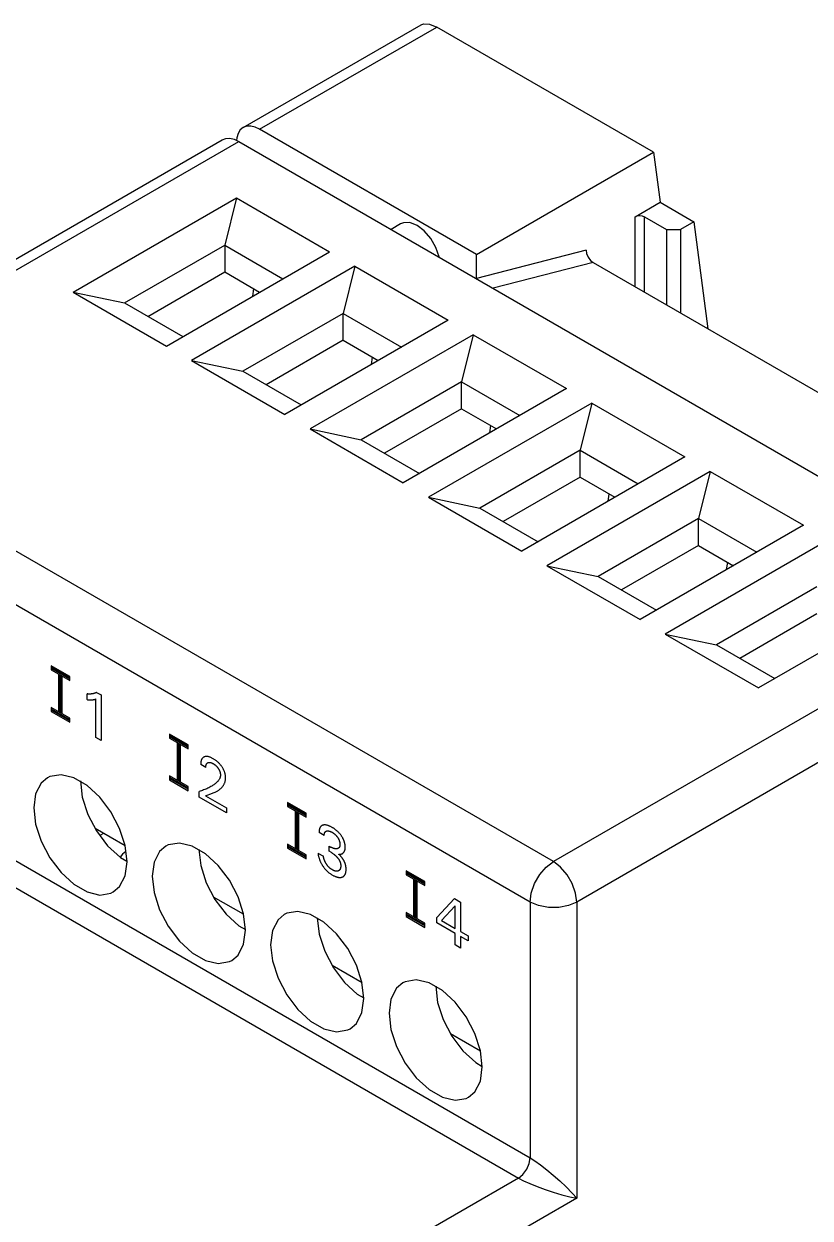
# Model space of a CAD drawing. Extents: x 0 to 420, y 0 to 297.
# Drawn here: x 197.36 to 221.2, y 163.86 to 200.07 of the extents above; entities that cross this region are included whole.
import ezdxf

# ---------------------------------------------------------------- set-up
doc = ezdxf.new("R2010")
doc.units = 0
doc.header["$LTSCALE"] = 23.1
doc.layers.add('40000_ISO', color=7, linetype='CONTINUOUS')

msp = doc.modelspace()

# ---------------------------------------------------------------- linework, layer by layer
at = {"layer": '40000_ISO', "color": 7, "linetype": 'CONTINUOUS'}
for p, q in [((204.007, 196.923), (209.406, 200.04)), ((204.507, 196.874), (209.876, 199.973)), ((209.405, 200.039), (209.48, 200.069)), ((209.48, 200.069), (209.663, 200.062)), ((209.663, 200.062), (209.876, 199.973)), ((216.452, 196.177), (209.876, 199.973)), ((203.854, 196.747), (203.814, 196.617)), ((203.919, 196.851), (203.854, 196.747)), ((204.007, 196.923), (203.919, 196.851)), ((204.115, 196.963), (204.007, 196.923)), ((204.237, 196.968), (204.115, 196.963)), ((204.369, 196.938), (204.237, 196.968)), ((204.507, 196.874), (204.369, 196.938)), ((211.084, 193.077), (204.507, 196.874)), ((189.229, 188.391), (203.371, 196.556)), ((189.729, 188.342), (203.871, 196.507)), ((203.371, 196.556), (203.478, 196.596)), ((203.478, 196.596), (203.6, 196.601)), ((203.6, 196.601), (203.733, 196.571)), ((203.733, 196.571), (203.871, 196.507)), ((203.814, 196.617), (203.807, 196.536)), ((203.871, 196.507), (227.559, 182.83)), ((211.084, 193.077), (216.452, 196.177)), ((216.452, 196.177), (216.651, 194.658)), ((198.851, 191.934), (203.8, 194.792)), ((203.8, 194.792), (203.447, 193.363)), ((203.8, 194.792), (206.629, 193.159)), ((215.892, 194.22), (216.651, 194.658)), ((216.651, 194.658), (217.676, 194.066)), ((215.892, 194.22), (215.957, 194.245)), ((215.892, 192.098), (215.892, 194.22)), ((215.957, 194.245), (216.033, 194.254)), ((216.033, 194.254), (216.11, 194.245)), ((216.11, 194.245), (216.175, 194.22)), ((216.175, 191.934), (216.175, 194.22)), ((216.175, 194.22), (216.846, 193.833)), ((208.78, 194.005), (208.493, 193.838)), ((208.865, 194.039), (208.781, 194.004)), ((209.062, 194.041), (208.865, 194.039)), ((209.28, 193.955), (209.062, 194.041)), ((209.499, 193.789), (209.28, 193.955)), ((209.696, 193.559), (209.499, 193.789)), ((216.846, 193.833), (216.846, 191.546)), ((216.846, 193.833), (217.271, 193.833)), ((217.676, 194.066), (217.271, 193.833)), ((217.271, 193.833), (217.271, 191.301)), ((217.676, 194.066), (218.101, 190.822)), ((209.852, 193.288), (209.696, 193.559)), ((200.406, 191.608), (203.447, 193.363)), ((201.679, 190.301), (206.629, 193.159)), ((203.447, 193.363), (203.447, 192.547)), ((203.447, 193.363), (205.215, 192.342)), ((209.953, 193.003), (209.852, 193.288)), ((214.407, 193.209), (211.084, 192.352)), ((211.084, 192.352), (211.084, 193.077)), ((214.407, 193.209), (214.424, 193.101)), ((214.424, 193.101), (214.47, 192.992)), ((207.392, 192.718), (202.443, 189.86)), ((207.392, 192.718), (207.039, 191.289)), ((207.392, 192.718), (210.221, 191.085)), ((209.954, 192.995), (209.953, 193.003)), ((214.619, 192.832), (211.589, 192.051)), ((214.47, 192.992), (214.539, 192.897)), ((214.539, 192.897), (214.619, 192.832)), ((214.619, 192.832), (223.175, 187.893)), ((201.113, 191.199), (203.447, 192.547)), ((203.447, 192.547), (204.507, 191.934)), ((198.851, 191.934), (200.406, 191.608)), ((198.851, 191.934), (201.679, 190.301)), ((204.303, 191.816), (204.335, 192.034)), ((200.406, 191.608), (202.174, 190.587)), ((207.039, 191.289), (203.998, 189.534)), ((207.039, 190.473), (207.039, 191.289)), ((207.039, 191.289), (208.807, 190.269)), ((210.221, 191.085), (205.271, 188.227)), ((210.985, 190.644), (206.035, 187.786)), ((210.985, 190.644), (210.631, 189.215)), ((210.985, 190.644), (213.813, 189.011)), ((207.039, 190.473), (204.705, 189.126)), ((207.039, 190.473), (208.1, 189.86)), ((202.443, 189.86), (203.998, 189.534)), ((202.443, 189.86), (205.271, 188.227)), ((207.895, 189.742), (207.927, 189.96)), ((203.998, 189.534), (205.766, 188.513)), ((210.631, 189.215), (207.59, 187.46)), ((210.631, 188.399), (210.631, 189.215)), ((210.631, 189.215), (212.399, 188.195)), ((213.813, 189.011), (208.863, 186.154)), ((213.417, 174.666), (189.729, 188.342)), ((210.631, 188.399), (208.298, 187.052)), ((214.577, 188.57), (209.627, 185.713)), ((210.631, 188.399), (211.692, 187.786)), ((214.577, 188.57), (214.223, 187.141)), ((214.577, 188.57), (217.405, 186.937)), ((206.035, 187.786), (207.59, 187.46)), ((206.035, 187.786), (208.863, 186.154)), ((211.487, 187.668), (211.52, 187.886)), ((207.59, 187.46), (209.358, 186.439)), ((212.71, 173.441), (189.022, 187.117)), ((214.223, 187.141), (211.183, 185.386)), ((217.405, 186.937), (212.455, 184.08)), ((214.223, 186.325), (214.223, 187.141)), ((214.223, 187.141), (215.991, 186.121)), ((218.169, 186.496), (213.219, 183.639)), ((218.169, 186.496), (217.815, 185.068)), ((218.169, 186.496), (220.997, 184.864)), ((214.223, 186.325), (211.89, 184.978)), ((214.223, 186.325), (215.284, 185.713)), ((215.079, 185.595), (215.112, 185.812)), ((209.627, 185.713), (211.183, 185.386)), ((209.627, 185.713), (212.455, 184.08)), ((211.183, 185.386), (212.95, 184.365)), ((217.815, 185.068), (214.775, 183.312)), ((217.815, 184.251), (217.815, 185.068)), ((217.815, 185.068), (219.583, 184.047)), ((220.997, 184.864), (216.048, 182.006)), ((221.761, 184.423), (216.811, 181.565)), ((217.815, 184.251), (215.482, 182.904)), ((217.815, 184.251), (218.876, 183.639)), ((213.219, 183.639), (214.775, 183.312)), ((213.219, 183.639), (216.048, 182.006)), ((218.671, 183.521), (218.704, 183.738)), ((214.775, 183.312), (216.542, 182.292)), ((221.407, 182.994), (218.367, 181.238)), ((227.559, 182.83), (213.417, 174.666)), ((224.589, 182.79), (219.64, 179.932)), ((221.407, 182.177), (219.074, 180.83)), ((228.266, 181.606), (214.124, 173.441)), ((216.811, 181.565), (218.367, 181.238)), ((216.811, 181.565), (219.64, 179.932)), ((218.367, 181.238), (220.135, 180.218)), ((198.179, 180.605), (198.179, 180.483)), ((198.745, 180.279), (198.179, 180.605)), ((198.745, 180.238), (198.179, 180.565)), ((198.745, 180.197), (198.179, 180.524)), ((198.179, 180.483), (198.745, 180.156)), ((198.409, 180.35), (198.409, 179.207)), ((198.444, 180.33), (198.444, 179.187)), ((198.479, 180.309), (198.479, 179.166)), ((198.515, 179.146), (198.515, 180.289)), ((198.745, 180.156), (198.745, 180.279)), ((199.275, 179.578), (199.275, 179.751)), ((199.286, 179.75), (199.275, 179.751)), ((199.296, 179.749), (199.286, 179.75)), ((199.307, 179.748), (199.296, 179.749)), ((199.317, 179.747), (199.307, 179.748)), ((199.328, 179.747), (199.317, 179.747)), ((199.338, 179.747), (199.328, 179.747)), ((199.348, 179.746), (199.338, 179.747)), ((199.359, 179.747), (199.348, 179.746)), ((199.369, 179.747), (199.359, 179.747)), ((199.379, 179.747), (199.369, 179.747)), ((199.389, 179.748), (199.379, 179.747)), ((199.399, 179.749), (199.389, 179.748)), ((199.409, 179.75), (199.399, 179.749)), ((199.418, 179.751), (199.409, 179.75)), ((199.428, 179.753), (199.418, 179.751)), ((199.437, 179.755), (199.428, 179.753)), ((199.447, 179.756), (199.437, 179.755)), ((199.456, 179.758), (199.447, 179.756)), ((199.466, 179.761), (199.456, 179.758)), ((199.475, 179.763), (199.466, 179.761)), ((199.484, 179.766), (199.475, 179.763)), ((199.493, 179.769), (199.484, 179.766)), ((199.502, 179.772), (199.493, 179.769)), ((199.511, 179.775), (199.502, 179.772)), ((199.52, 179.778), (199.511, 179.775)), ((199.529, 179.782), (199.52, 179.778)), ((199.538, 179.786), (199.529, 179.782)), ((199.546, 179.79), (199.538, 179.786)), ((199.555, 179.794), (199.546, 179.79)), ((199.563, 179.799), (199.555, 179.794)), ((199.563, 179.799), (199.699, 179.72)), ((199.699, 179.72), (199.699, 178.34)), ((189.022, 179.36), (212.71, 165.684)), ((198.179, 179.34), (198.179, 179.217)), ((198.745, 179.013), (198.179, 179.34)), ((198.179, 179.299), (198.745, 178.972)), ((198.745, 178.932), (198.179, 179.258)), ((199.275, 179.578), (199.29, 179.576)), ((199.29, 179.576), (199.305, 179.575)), ((199.305, 179.575), (199.319, 179.573)), ((199.319, 179.573), (199.334, 179.572)), ((199.334, 179.572), (199.349, 179.571)), ((199.349, 179.571), (199.36, 179.571)), ((199.36, 179.571), (199.37, 179.57)), ((199.37, 179.57), (199.381, 179.57)), ((199.381, 179.57), (199.391, 179.57)), ((199.391, 179.57), (199.402, 179.571)), ((199.402, 179.571), (199.412, 179.571)), ((199.412, 179.571), (199.421, 179.572)), ((199.421, 179.572), (199.43, 179.572)), ((199.43, 179.572), (199.439, 179.573)), ((199.439, 179.573), (199.448, 179.574)), ((199.448, 179.574), (199.457, 179.576)), ((199.457, 179.576), (199.466, 179.577)), ((199.466, 179.577), (199.473, 179.579)), ((199.473, 179.579), (199.481, 179.58)), ((199.481, 179.58), (199.488, 179.582)), ((199.488, 179.582), (199.496, 179.584)), ((199.496, 179.584), (199.504, 179.587)), ((199.504, 179.587), (199.512, 179.589)), ((199.512, 179.589), (199.525, 179.594)), ((199.525, 179.594), (199.538, 179.598)), ((199.538, 178.433), (199.538, 179.598)), ((198.179, 179.217), (198.745, 178.891)), ((198.745, 178.891), (198.745, 179.013)), ((188.668, 178.748), (212.356, 165.072)), ((201.771, 178.532), (201.771, 178.409)), ((202.337, 178.205), (201.771, 178.532)), ((199.699, 178.34), (199.538, 178.433)), ((202.337, 178.164), (201.771, 178.491)), ((202.337, 178.123), (201.771, 178.45)), ((201.771, 178.409), (202.337, 178.083)), ((202.001, 178.276), (202.001, 177.133)), ((202.036, 178.256), (202.036, 177.113)), ((202.072, 178.236), (202.072, 177.093)), ((202.107, 177.072), (202.107, 178.215)), ((202.337, 178.083), (202.337, 178.205)), ((202.773, 177.804), (202.77, 177.801)), ((202.777, 177.808), (202.773, 177.804)), ((202.78, 177.811), (202.777, 177.808)), ((202.784, 177.815), (202.78, 177.811)), ((202.787, 177.818), (202.784, 177.815)), ((202.791, 177.821), (202.787, 177.818)), ((202.795, 177.824), (202.791, 177.821)), ((202.798, 177.826), (202.795, 177.824)), ((202.802, 177.829), (202.798, 177.826)), ((202.806, 177.831), (202.802, 177.829)), ((202.81, 177.834), (202.806, 177.831)), ((202.815, 177.836), (202.81, 177.834)), ((202.819, 177.838), (202.815, 177.836)), ((202.823, 177.84), (202.819, 177.838)), ((202.828, 177.842), (202.823, 177.84)), ((202.839, 177.846), (202.828, 177.842)), ((202.851, 177.849), (202.839, 177.846)), ((202.864, 177.852), (202.851, 177.849)), ((202.876, 177.854), (202.864, 177.852)), ((202.889, 177.854), (202.876, 177.854)), ((202.903, 177.854), (202.889, 177.854)), ((202.917, 177.853), (202.903, 177.854)), ((202.932, 177.851), (202.917, 177.853)), ((202.947, 177.849), (202.932, 177.851)), ((202.962, 177.845), (202.947, 177.849)), ((202.977, 177.841), (202.962, 177.845)), ((202.992, 177.836), (202.977, 177.841)), ((203.009, 177.83), (202.992, 177.836)), ((203.027, 177.823), (203.009, 177.83)), ((203.044, 177.815), (203.027, 177.823)), ((203.061, 177.806), (203.044, 177.815)), ((203.079, 177.797), (203.061, 177.806)), ((202.719, 177.625), (202.718, 177.618)), ((202.718, 177.618), (202.718, 177.61)), ((202.874, 177.52), (202.718, 177.61)), ((202.72, 177.656), (202.719, 177.648)), ((202.719, 177.648), (202.719, 177.641)), ((202.719, 177.641), (202.719, 177.633)), ((202.719, 177.633), (202.719, 177.625)), ((202.721, 177.663), (202.72, 177.656)), ((202.722, 177.671), (202.721, 177.663)), ((202.723, 177.685), (202.722, 177.678)), ((202.722, 177.678), (202.722, 177.671)), ((202.725, 177.692), (202.723, 177.685)), ((202.726, 177.699), (202.725, 177.692)), ((202.727, 177.706), (202.726, 177.699)), ((202.729, 177.713), (202.727, 177.706)), ((202.731, 177.72), (202.729, 177.713)), ((202.732, 177.726), (202.731, 177.72)), ((202.734, 177.731), (202.732, 177.726)), ((202.736, 177.737), (202.734, 177.731)), ((202.738, 177.743), (202.736, 177.737)), ((202.74, 177.748), (202.738, 177.743)), ((202.742, 177.754), (202.74, 177.748)), ((202.744, 177.759), (202.742, 177.754)), ((202.747, 177.764), (202.744, 177.759)), ((202.749, 177.769), (202.747, 177.764)), ((202.752, 177.774), (202.749, 177.769)), ((202.755, 177.779), (202.752, 177.774)), ((202.758, 177.784), (202.755, 177.779)), ((202.761, 177.788), (202.758, 177.784)), ((202.764, 177.793), (202.761, 177.788)), ((202.767, 177.797), (202.764, 177.793)), ((202.77, 177.801), (202.767, 177.797)), ((202.874, 177.529), (202.875, 177.537)), ((202.874, 177.52), (202.874, 177.529)), ((202.875, 177.546), (202.876, 177.554)), ((202.875, 177.537), (202.875, 177.546)), ((202.876, 177.554), (202.877, 177.563)), ((202.877, 177.563), (202.878, 177.571)), ((202.878, 177.571), (202.879, 177.579)), ((202.879, 177.579), (202.881, 177.587)), ((202.881, 177.587), (202.883, 177.593)), ((202.883, 177.593), (202.884, 177.599)), ((202.884, 177.599), (202.886, 177.604)), ((202.886, 177.604), (202.888, 177.61)), ((202.888, 177.61), (202.891, 177.615)), ((202.891, 177.615), (202.893, 177.621)), ((202.893, 177.621), (202.896, 177.626)), ((202.896, 177.626), (202.898, 177.63)), ((202.898, 177.63), (202.901, 177.635)), ((202.901, 177.635), (202.905, 177.639)), ((202.905, 177.639), (202.908, 177.643)), ((202.908, 177.643), (202.911, 177.647)), ((202.911, 177.647), (202.915, 177.65)), ((202.915, 177.65), (202.919, 177.654)), ((202.919, 177.654), (202.923, 177.657)), ((202.923, 177.657), (202.927, 177.66)), ((202.927, 177.66), (202.931, 177.662)), ((202.931, 177.662), (202.935, 177.665)), ((202.935, 177.665), (202.94, 177.667)), ((202.94, 177.667), (202.946, 177.669)), ((202.946, 177.669), (202.951, 177.671)), ((202.951, 177.671), (202.957, 177.672)), ((202.957, 177.672), (202.962, 177.674)), ((202.962, 177.674), (202.968, 177.674)), ((202.968, 177.674), (202.974, 177.675)), ((202.974, 177.675), (202.98, 177.675)), ((202.98, 177.675), (202.987, 177.675)), ((202.987, 177.675), (202.993, 177.675)), ((202.993, 177.675), (203, 177.674)), ((203, 177.674), (203.006, 177.673)), ((203.006, 177.673), (203.013, 177.672)), ((203.013, 177.672), (203.02, 177.67)), ((203.02, 177.67), (203.027, 177.669)), ((203.027, 177.669), (203.034, 177.666)), ((203.034, 177.666), (203.041, 177.664)), ((203.041, 177.664), (203.049, 177.661)), ((203.049, 177.661), (203.057, 177.658)), ((203.057, 177.658), (203.065, 177.654)), ((203.065, 177.654), (203.072, 177.65)), ((203.072, 177.65), (203.08, 177.646)), ((203.096, 177.787), (203.079, 177.797)), ((203.08, 177.646), (203.088, 177.642)), ((203.088, 177.642), (203.096, 177.638)), ((203.113, 177.777), (203.096, 177.787)), ((203.096, 177.638), (203.105, 177.633)), ((203.105, 177.633), (203.113, 177.627)), ((203.13, 177.767), (203.113, 177.777)), ((203.113, 177.627), (203.122, 177.622)), ((203.122, 177.622), (203.131, 177.616)), ((203.147, 177.756), (203.13, 177.767)), ((203.131, 177.616), (203.139, 177.61)), ((203.139, 177.61), (203.148, 177.603)), ((203.164, 177.744), (203.147, 177.756)), ((203.148, 177.603), (203.156, 177.597)), ((203.156, 177.597), (203.163, 177.591)), ((203.163, 177.591), (203.17, 177.586)), ((203.18, 177.732), (203.164, 177.744)), ((203.17, 177.586), (203.177, 177.58)), ((203.177, 177.58), (203.183, 177.574)), ((203.197, 177.719), (203.18, 177.732)), ((203.183, 177.574), (203.19, 177.567)), ((203.19, 177.567), (203.196, 177.561)), ((203.196, 177.561), (203.202, 177.555)), ((203.212, 177.707), (203.197, 177.719)), ((203.202, 177.555), (203.209, 177.548)), ((203.209, 177.548), (203.215, 177.541)), ((203.227, 177.694), (203.212, 177.707)), ((203.215, 177.541), (203.22, 177.535)), ((203.22, 177.535), (203.226, 177.528)), ((203.226, 177.528), (203.232, 177.521)), ((203.242, 177.681), (203.227, 177.694)), ((203.232, 177.521), (203.237, 177.514)), ((203.237, 177.514), (203.242, 177.506)), ((203.256, 177.668), (203.242, 177.681)), ((203.242, 177.506), (203.248, 177.499)), ((203.248, 177.499), (203.253, 177.491)), ((203.253, 177.491), (203.257, 177.484)), ((203.271, 177.654), (203.256, 177.668)), ((203.257, 177.484), (203.262, 177.477)), ((203.262, 177.477), (203.266, 177.47)), ((203.266, 177.47), (203.27, 177.462)), ((203.27, 177.462), (203.274, 177.455)), ((203.285, 177.639), (203.271, 177.654)), ((203.274, 177.455), (203.278, 177.448)), ((203.278, 177.448), (203.282, 177.44)), ((203.298, 177.625), (203.285, 177.639)), ((203.311, 177.61), (203.298, 177.625)), ((203.323, 177.595), (203.311, 177.61)), ((203.336, 177.579), (203.323, 177.595)), ((203.348, 177.563), (203.336, 177.579)), ((203.359, 177.547), (203.348, 177.563)), ((203.369, 177.532), (203.359, 177.547)), ((203.379, 177.516), (203.369, 177.532)), ((203.389, 177.5), (203.379, 177.516)), ((203.398, 177.484), (203.389, 177.5)), ((203.407, 177.468), (203.398, 177.484)), ((203.415, 177.452), (203.407, 177.468)), ((203.423, 177.435), (203.415, 177.452)), ((198.07, 177.21), (197.88, 177.048)), ((198.144, 177.247), (198.07, 177.21)), ((198.482, 177.302), (198.144, 177.247)), ((198.869, 177.21), (198.482, 177.302)), ((199.271, 176.978), (198.869, 177.21)), ((199.07, 177.111), (199.127, 176.618)), ((201.771, 177.266), (201.771, 177.144)), ((202.337, 176.939), (201.771, 177.266)), ((201.771, 177.225), (202.337, 176.899)), ((202.337, 176.858), (201.771, 177.184)), ((201.771, 177.144), (202.337, 176.817)), ((203.223, 177.084), (203.212, 177.073)), ((203.233, 177.095), (203.223, 177.084)), ((203.244, 177.106), (203.233, 177.095)), ((203.253, 177.118), (203.244, 177.106)), ((203.263, 177.13), (203.253, 177.118)), ((203.272, 177.144), (203.263, 177.13)), ((203.28, 177.157), (203.272, 177.144)), ((203.288, 177.172), (203.28, 177.157)), ((203.282, 177.44), (203.285, 177.433)), ((203.285, 177.433), (203.289, 177.425)), ((203.293, 177.181), (203.288, 177.172)), ((203.289, 177.425), (203.292, 177.417)), ((203.292, 177.417), (203.295, 177.41)), ((203.297, 177.191), (203.293, 177.181)), ((203.295, 177.41), (203.297, 177.402)), ((203.297, 177.402), (203.3, 177.394)), ((203.301, 177.202), (203.297, 177.191)), ((203.3, 177.394), (203.302, 177.386)), ((203.305, 177.212), (203.301, 177.202)), ((203.302, 177.386), (203.305, 177.379)), ((203.305, 177.379), (203.307, 177.371)), ((203.309, 177.223), (203.305, 177.212)), ((203.307, 177.371), (203.309, 177.363)), ((203.309, 177.363), (203.31, 177.356)), ((203.311, 177.234), (203.309, 177.223)), ((203.31, 177.356), (203.312, 177.347)), ((203.314, 177.246), (203.311, 177.234)), ((203.312, 177.347), (203.313, 177.339)), ((203.313, 177.339), (203.315, 177.331)), ((203.316, 177.258), (203.314, 177.246)), ((203.315, 177.331), (203.316, 177.323)), ((203.316, 177.323), (203.316, 177.315)), ((203.316, 177.315), (203.317, 177.307)), ((203.317, 177.271), (203.316, 177.258)), ((203.317, 177.307), (203.317, 177.299)), ((203.317, 177.299), (203.317, 177.291)), ((203.317, 177.291), (203.317, 177.284)), ((203.317, 177.284), (203.317, 177.271)), ((203.43, 177.419), (203.423, 177.435)), ((203.436, 177.403), (203.43, 177.419)), ((203.442, 177.386), (203.436, 177.403)), ((203.448, 177.37), (203.442, 177.386)), ((203.452, 177.353), (203.448, 177.37)), ((203.451, 177.069), (203.456, 177.084)), ((203.457, 177.337), (203.452, 177.353)), ((203.456, 177.084), (203.46, 177.1)), ((203.461, 177.32), (203.457, 177.337)), ((203.46, 177.1), (203.464, 177.116)), ((203.464, 177.303), (203.461, 177.32)), ((203.467, 177.285), (203.464, 177.303)), ((203.464, 177.116), (203.467, 177.132)), ((203.47, 177.268), (203.467, 177.285)), ((203.467, 177.132), (203.47, 177.149)), ((203.471, 177.251), (203.47, 177.268)), ((203.47, 177.149), (203.471, 177.166)), ((203.473, 177.234), (203.471, 177.251)), ((203.471, 177.166), (203.473, 177.183)), ((203.473, 177.218), (203.473, 177.234)), ((203.473, 177.202), (203.473, 177.218)), ((203.473, 177.183), (203.473, 177.202)), ((197.713, 176.721), (197.656, 176.294)), ((197.88, 177.048), (197.713, 176.721)), ((199.657, 176.624), (199.271, 176.978)), ((202.337, 176.817), (202.337, 176.939)), ((202.704, 176.802), (202.669, 176.791)), ((202.669, 176.625), (202.669, 176.791)), ((202.739, 176.813), (202.704, 176.802)), ((202.773, 176.825), (202.739, 176.813)), ((202.807, 176.838), (202.773, 176.825)), ((202.84, 176.851), (202.807, 176.838)), ((202.872, 176.864), (202.84, 176.851)), ((202.904, 176.878), (202.872, 176.864)), ((202.936, 176.893), (202.904, 176.878)), ((202.966, 176.908), (202.936, 176.893)), ((202.996, 176.924), (202.966, 176.908)), ((202.995, 176.711), (203.022, 176.72)), ((203.026, 176.94), (202.996, 176.924)), ((203.022, 176.72), (203.048, 176.729)), ((203.055, 176.957), (203.026, 176.94)), ((203.048, 176.729), (203.075, 176.739)), ((203.077, 176.97), (203.055, 176.957)), ((203.075, 176.739), (203.101, 176.75)), ((203.098, 176.984), (203.077, 176.97)), ((203.12, 176.999), (203.098, 176.984)), ((203.101, 176.75), (203.127, 176.76)), ((203.141, 177.014), (203.12, 176.999)), ((203.127, 176.76), (203.153, 176.772)), ((203.161, 177.029), (203.141, 177.014)), ((203.153, 176.772), (203.178, 176.784)), ((203.181, 177.046), (203.161, 177.029)), ((203.178, 176.784), (203.203, 176.796)), ((203.201, 177.063), (203.181, 177.046)), ((203.212, 177.073), (203.201, 177.063)), ((203.203, 176.796), (203.22, 176.805)), ((203.22, 176.805), (203.236, 176.815)), ((203.236, 176.815), (203.253, 176.825)), ((203.253, 176.825), (203.269, 176.836)), ((203.269, 176.836), (203.284, 176.847)), ((203.284, 176.847), (203.3, 176.859)), ((203.3, 176.859), (203.314, 176.871)), ((203.314, 176.871), (203.329, 176.884)), ((203.329, 176.884), (203.343, 176.897)), ((203.343, 176.897), (203.356, 176.912)), ((203.356, 176.912), (203.37, 176.926)), ((203.37, 176.926), (203.382, 176.942)), ((203.382, 176.942), (203.394, 176.958)), ((203.394, 176.958), (203.406, 176.976)), ((203.406, 176.976), (203.413, 176.988)), ((203.413, 176.988), (203.42, 177)), ((203.42, 177), (203.427, 177.013)), ((203.427, 177.013), (203.434, 177.027)), ((203.434, 177.027), (203.44, 177.041)), ((203.44, 177.041), (203.446, 177.055)), ((203.446, 177.055), (203.451, 177.069)), ((199.127, 176.618), (199.294, 176.098)), ((199.996, 176.177), (199.657, 176.624)), ((203.498, 176.146), (202.669, 176.625)), ((202.865, 176.663), (202.89, 176.673)), ((202.865, 176.663), (203.498, 176.298)), ((202.89, 176.673), (202.916, 176.683)), ((202.916, 176.683), (202.942, 176.692)), ((202.942, 176.692), (202.995, 176.711)), ((205.356, 176.462), (205.356, 176.339)), ((205.922, 176.135), (205.356, 176.462)), ((205.922, 176.094), (205.356, 176.421)), ((205.922, 176.054), (205.356, 176.38)), ((197.656, 176.294), (197.713, 175.801)), ((199.294, 176.098), (199.558, 175.595)), ((200.26, 175.674), (199.996, 176.177)), ((203.498, 176.298), (203.498, 176.146)), ((205.356, 176.339), (205.922, 176.013)), ((205.586, 176.207), (205.586, 175.064)), ((205.621, 176.186), (205.621, 175.043)), ((205.657, 176.166), (205.657, 175.023)), ((205.692, 175.002), (205.692, 176.145)), ((205.922, 176.013), (205.922, 176.135)), ((197.713, 175.801), (197.88, 175.282)), ((200.428, 175.143), (199.52, 175.667)), ((200.427, 175.154), (200.26, 175.674)), ((206.316, 175.633), (206.315, 175.625)), ((206.318, 175.639), (206.316, 175.633)), ((206.319, 175.646), (206.318, 175.639)), ((206.321, 175.653), (206.319, 175.646)), ((206.323, 175.659), (206.321, 175.653)), ((206.325, 175.666), (206.323, 175.659)), ((206.327, 175.672), (206.325, 175.666)), ((206.329, 175.678), (206.327, 175.672)), ((206.331, 175.684), (206.329, 175.678)), ((206.334, 175.689), (206.331, 175.684)), ((206.337, 175.695), (206.334, 175.689)), ((206.339, 175.7), (206.337, 175.695)), ((206.342, 175.706), (206.339, 175.7)), ((206.345, 175.711), (206.342, 175.706)), ((206.349, 175.716), (206.345, 175.711)), ((206.352, 175.72), (206.349, 175.716)), ((206.355, 175.725), (206.352, 175.72)), ((206.359, 175.729), (206.355, 175.725)), ((206.363, 175.733), (206.359, 175.729)), ((206.367, 175.737), (206.363, 175.733)), ((206.371, 175.741), (206.367, 175.737)), ((206.375, 175.745), (206.371, 175.741)), ((206.38, 175.748), (206.375, 175.745)), ((206.384, 175.751), (206.38, 175.748)), ((206.389, 175.755), (206.384, 175.751)), ((206.393, 175.757), (206.389, 175.755)), ((206.398, 175.76), (206.393, 175.757)), ((206.403, 175.763), (206.398, 175.76)), ((206.408, 175.765), (206.403, 175.763)), ((206.414, 175.767), (206.408, 175.765)), ((206.419, 175.769), (206.414, 175.767)), ((206.424, 175.771), (206.419, 175.769)), ((206.43, 175.772), (206.424, 175.771)), ((206.436, 175.774), (206.43, 175.772)), ((206.442, 175.775), (206.436, 175.774)), ((206.448, 175.776), (206.442, 175.775)), ((206.454, 175.777), (206.448, 175.776)), ((206.461, 175.778), (206.454, 175.777)), ((206.467, 175.778), (206.461, 175.778)), ((206.474, 175.779), (206.467, 175.778)), ((206.48, 175.779), (206.474, 175.779)), ((206.487, 175.779), (206.48, 175.779)), ((206.494, 175.779), (206.487, 175.779)), ((206.5, 175.778), (206.494, 175.779)), ((206.507, 175.778), (206.5, 175.778)), ((206.52, 175.776), (206.507, 175.778)), ((206.533, 175.774), (206.52, 175.776)), ((206.546, 175.771), (206.533, 175.774)), ((206.559, 175.768), (206.546, 175.771)), ((206.572, 175.764), (206.559, 175.768)), ((206.586, 175.76), (206.572, 175.764)), ((206.599, 175.755), (206.586, 175.76)), ((206.614, 175.749), (206.599, 175.755)), ((206.629, 175.742), (206.614, 175.749)), ((206.645, 175.735), (206.629, 175.742)), ((206.66, 175.728), (206.645, 175.735)), ((206.675, 175.72), (206.66, 175.728)), ((206.69, 175.712), (206.675, 175.72)), ((206.706, 175.703), (206.69, 175.712)), ((206.72, 175.695), (206.706, 175.703)), ((206.735, 175.686), (206.72, 175.695)), ((206.75, 175.676), (206.735, 175.686)), ((206.765, 175.666), (206.75, 175.676)), ((206.779, 175.656), (206.765, 175.666)), ((206.794, 175.645), (206.779, 175.656)), ((206.808, 175.634), (206.794, 175.645)), ((206.822, 175.624), (206.808, 175.634)), ((197.88, 175.282), (198.144, 174.778)), ((199.558, 175.595), (199.897, 175.148)), ((199.77, 175.523), (199.661, 175.459)), ((206.31, 175.574), (206.309, 175.566)), ((206.309, 175.566), (206.309, 175.558)), ((206.309, 175.558), (206.309, 175.55)), ((206.465, 175.46), (206.309, 175.55)), ((206.311, 175.596), (206.31, 175.589)), ((206.31, 175.589), (206.31, 175.581)), ((206.31, 175.581), (206.31, 175.574)), ((206.312, 175.604), (206.311, 175.596)), ((206.313, 175.611), (206.312, 175.604)), ((206.314, 175.618), (206.313, 175.611)), ((206.315, 175.625), (206.314, 175.618)), ((206.465, 175.476), (206.466, 175.483)), ((206.465, 175.468), (206.465, 175.476)), ((206.465, 175.46), (206.465, 175.468)), ((206.466, 175.483), (206.467, 175.491)), ((206.467, 175.491), (206.468, 175.498)), ((206.468, 175.498), (206.469, 175.505)), ((206.469, 175.505), (206.47, 175.512)), ((206.47, 175.512), (206.472, 175.519)), ((206.472, 175.519), (206.473, 175.525)), ((206.473, 175.525), (206.475, 175.531)), ((206.475, 175.531), (206.477, 175.536)), ((206.477, 175.536), (206.48, 175.542)), ((206.48, 175.542), (206.482, 175.547)), ((206.482, 175.547), (206.485, 175.552)), ((206.485, 175.552), (206.488, 175.557)), ((206.488, 175.557), (206.491, 175.561)), ((206.491, 175.561), (206.494, 175.565)), ((206.494, 175.565), (206.498, 175.569)), ((206.498, 175.569), (206.502, 175.573)), ((206.502, 175.573), (206.506, 175.576)), ((206.506, 175.576), (206.51, 175.58)), ((206.51, 175.58), (206.514, 175.583)), ((206.514, 175.583), (206.519, 175.585)), ((206.519, 175.585), (206.524, 175.588)), ((206.524, 175.588), (206.528, 175.59)), ((206.528, 175.59), (206.533, 175.592)), ((206.533, 175.592), (206.539, 175.593)), ((206.539, 175.593), (206.545, 175.595)), ((206.545, 175.595), (206.551, 175.596)), ((206.551, 175.596), (206.558, 175.597)), ((206.558, 175.597), (206.565, 175.598)), ((206.565, 175.598), (206.572, 175.598)), ((206.572, 175.598), (206.579, 175.598)), ((206.579, 175.598), (206.586, 175.597)), ((206.586, 175.597), (206.594, 175.597)), ((206.594, 175.597), (206.601, 175.595)), ((206.601, 175.595), (206.609, 175.594)), ((206.609, 175.594), (206.617, 175.592)), ((206.617, 175.592), (206.625, 175.59)), ((206.625, 175.59), (206.633, 175.587)), ((206.633, 175.587), (206.641, 175.585)), ((206.641, 175.585), (206.65, 175.581)), ((206.65, 175.581), (206.659, 175.578)), ((206.659, 175.578), (206.668, 175.574)), ((206.668, 175.574), (206.677, 175.569)), ((206.677, 175.569), (206.686, 175.565)), ((206.686, 175.565), (206.695, 175.56)), ((206.695, 175.56), (206.704, 175.555)), ((206.704, 175.555), (206.713, 175.549)), ((206.713, 175.549), (206.722, 175.544)), ((206.722, 175.544), (206.731, 175.538)), ((206.731, 175.538), (206.741, 175.532)), ((206.741, 175.532), (206.75, 175.525)), ((206.75, 175.525), (206.759, 175.519)), ((206.759, 175.519), (206.768, 175.512)), ((206.768, 175.512), (206.776, 175.505)), ((206.776, 175.505), (206.784, 175.498)), ((206.784, 175.498), (206.792, 175.491)), ((206.792, 175.491), (206.8, 175.484)), ((206.8, 175.484), (206.808, 175.476)), ((206.808, 175.476), (206.816, 175.468)), ((206.816, 175.468), (206.824, 175.46)), ((206.835, 175.613), (206.822, 175.624)), ((206.824, 175.46), (206.83, 175.454)), ((206.83, 175.454), (206.836, 175.447)), ((206.848, 175.602), (206.835, 175.613)), ((206.836, 175.447), (206.842, 175.439)), ((206.842, 175.439), (206.848, 175.432)), ((206.861, 175.59), (206.848, 175.602)), ((206.848, 175.432), (206.854, 175.425)), ((206.854, 175.425), (206.86, 175.417)), ((206.86, 175.417), (206.865, 175.409)), ((206.874, 175.578), (206.861, 175.59)), ((206.865, 175.409), (206.871, 175.401)), ((206.871, 175.401), (206.876, 175.394)), ((206.886, 175.566), (206.874, 175.578)), ((206.876, 175.394), (206.881, 175.386)), ((206.881, 175.386), (206.885, 175.379)), ((206.885, 175.379), (206.89, 175.371)), ((206.899, 175.553), (206.886, 175.566)), ((206.89, 175.371), (206.895, 175.363)), ((206.895, 175.363), (206.899, 175.355)), ((206.911, 175.541), (206.899, 175.553)), ((206.899, 175.355), (206.903, 175.347)), ((206.903, 175.347), (206.907, 175.339)), ((206.907, 175.339), (206.911, 175.331)), ((206.922, 175.528), (206.911, 175.541)), ((206.911, 175.331), (206.914, 175.323)), ((206.914, 175.323), (206.917, 175.315)), ((206.917, 175.315), (206.92, 175.307)), ((206.92, 175.307), (206.923, 175.299)), ((206.934, 175.515), (206.922, 175.528)), ((206.923, 175.299), (206.926, 175.291)), ((206.926, 175.291), (206.928, 175.283)), ((206.928, 175.283), (206.931, 175.274)), ((206.931, 175.274), (206.933, 175.266)), ((206.945, 175.502), (206.934, 175.515)), ((206.956, 175.488), (206.945, 175.502)), ((206.967, 175.474), (206.956, 175.488)), ((206.977, 175.46), (206.967, 175.474)), ((206.986, 175.448), (206.977, 175.46)), ((206.994, 175.435), (206.986, 175.448)), ((207.003, 175.423), (206.994, 175.435)), ((207.011, 175.41), (207.003, 175.423)), ((207.019, 175.397), (207.011, 175.41)), ((207.026, 175.384), (207.019, 175.397)), ((207.033, 175.371), (207.026, 175.384)), ((207.04, 175.358), (207.033, 175.371)), ((207.047, 175.344), (207.04, 175.358)), ((207.053, 175.331), (207.047, 175.344)), ((207.059, 175.318), (207.053, 175.331)), ((207.064, 175.305), (207.059, 175.318)), ((207.069, 175.292), (207.064, 175.305)), ((207.074, 175.279), (207.069, 175.292)), ((207.078, 175.266), (207.074, 175.279)), ((199.897, 175.148), (200.283, 174.794)), ((200.449, 174.976), (200.352, 174.897)), ((200.484, 174.661), (200.427, 175.154)), ((201.472, 174.974), (201.305, 174.647)), ((201.662, 175.136), (201.472, 174.974)), ((201.736, 175.173), (201.662, 175.136)), ((202.075, 175.229), (201.736, 175.173)), ((202.461, 175.137), (202.075, 175.229)), ((202.863, 174.904), (202.461, 175.137)), ((202.662, 175.037), (202.719, 174.544)), ((205.356, 175.196), (205.356, 175.074)), ((205.922, 174.87), (205.356, 175.196)), ((205.356, 175.155), (205.922, 174.829)), ((205.922, 174.788), (205.356, 175.115)), ((205.356, 175.074), (205.922, 174.747)), ((206.275, 174.922), (206.277, 174.906)), ((206.275, 174.922), (206.44, 174.827)), ((206.616, 174.978), (206.616, 175.133)), ((206.616, 175.133), (206.67, 175.102)), ((206.682, 174.94), (206.616, 174.978)), ((206.677, 175.098), (206.67, 175.102)), ((206.685, 175.094), (206.677, 175.098)), ((206.682, 174.94), (206.694, 174.933)), ((206.692, 175.09), (206.685, 175.094)), ((206.699, 175.087), (206.692, 175.09)), ((206.694, 174.933), (206.705, 174.926)), ((206.707, 175.083), (206.699, 175.087)), ((206.705, 174.926), (206.717, 174.918)), ((206.714, 175.08), (206.707, 175.083)), ((206.721, 175.076), (206.714, 175.08)), ((206.717, 174.918), (206.729, 174.91)), ((206.728, 175.073), (206.721, 175.076)), ((206.736, 175.071), (206.728, 175.073)), ((206.729, 174.91), (206.741, 174.902)), ((206.743, 175.068), (206.736, 175.071)), ((206.749, 175.066), (206.743, 175.068)), ((206.756, 175.064), (206.749, 175.066)), ((206.763, 175.062), (206.756, 175.064)), ((206.77, 175.06), (206.763, 175.062)), ((206.776, 175.059), (206.77, 175.06)), ((206.783, 175.057), (206.776, 175.059)), ((206.79, 175.056), (206.783, 175.057)), ((206.796, 175.055), (206.79, 175.056)), ((206.803, 175.054), (206.796, 175.055)), ((206.809, 175.054), (206.803, 175.054)), ((206.815, 175.053), (206.809, 175.054)), ((206.821, 175.053), (206.815, 175.053)), ((206.827, 175.053), (206.821, 175.053)), ((206.834, 175.054), (206.827, 175.053)), ((206.84, 175.054), (206.834, 175.054)), ((206.845, 175.055), (206.84, 175.054)), ((206.851, 175.056), (206.845, 175.055)), ((206.856, 175.056), (206.851, 175.056)), ((206.861, 175.057), (206.856, 175.056)), ((206.865, 175.059), (206.861, 175.057)), ((206.87, 175.06), (206.865, 175.059)), ((206.874, 175.061), (206.87, 175.06)), ((206.878, 175.063), (206.874, 175.061)), ((206.882, 175.065), (206.878, 175.063)), ((206.887, 175.067), (206.882, 175.065)), ((206.891, 175.069), (206.887, 175.067)), ((206.894, 175.071), (206.891, 175.069)), ((206.898, 175.074), (206.894, 175.071)), ((206.902, 175.077), (206.898, 175.074)), ((206.905, 175.079), (206.902, 175.077)), ((206.908, 175.082), (206.905, 175.079)), ((206.911, 175.085), (206.908, 175.082)), ((206.914, 175.088), (206.911, 175.085)), ((206.917, 175.091), (206.914, 175.088)), ((206.919, 175.095), (206.917, 175.091)), ((206.922, 175.098), (206.919, 175.095)), ((206.924, 175.102), (206.922, 175.098)), ((206.926, 175.106), (206.924, 175.102)), ((206.929, 175.11), (206.926, 175.106)), ((206.931, 175.115), (206.929, 175.11)), ((206.932, 175.119), (206.931, 175.115)), ((206.934, 175.124), (206.932, 175.119)), ((206.933, 175.266), (206.934, 175.258)), ((206.934, 175.258), (206.936, 175.25)), ((206.935, 175.128), (206.934, 175.124)), ((206.937, 175.133), (206.935, 175.128)), ((206.936, 175.25), (206.938, 175.241)), ((206.938, 175.138), (206.937, 175.133)), ((206.938, 175.241), (206.939, 175.232)), ((206.939, 175.144), (206.938, 175.138)), ((206.939, 175.232), (206.94, 175.224)), ((206.94, 175.149), (206.939, 175.144)), ((206.94, 175.224), (206.941, 175.216)), ((206.941, 175.154), (206.94, 175.149)), ((206.941, 175.216), (206.942, 175.207)), ((206.942, 175.166), (206.941, 175.16)), ((206.941, 175.16), (206.941, 175.154)), ((206.942, 175.207), (206.942, 175.199)), ((206.942, 175.199), (206.942, 175.191)), ((206.942, 175.191), (206.942, 175.183)), ((206.942, 175.183), (206.942, 175.177)), ((206.942, 175.177), (206.942, 175.171)), ((206.942, 175.171), (206.942, 175.166)), ((207.001, 174.904), (207.01, 174.907)), ((207.01, 174.907), (207.018, 174.912)), ((207.018, 174.912), (207.026, 174.917)), ((207.026, 174.917), (207.033, 174.922)), ((207.033, 174.922), (207.04, 174.928)), ((207.04, 174.928), (207.047, 174.934)), ((207.047, 174.934), (207.054, 174.941)), ((207.054, 174.941), (207.06, 174.948)), ((207.06, 174.948), (207.065, 174.956)), ((207.065, 174.956), (207.07, 174.964)), ((207.07, 174.964), (207.075, 174.972)), ((207.075, 174.972), (207.08, 174.981)), ((207.082, 175.253), (207.078, 175.266)), ((207.08, 174.981), (207.084, 174.991)), ((207.085, 175.24), (207.082, 175.253)), ((207.084, 174.991), (207.087, 175)), ((207.089, 175.227), (207.085, 175.24)), ((207.087, 175), (207.09, 175.01)), ((207.092, 175.213), (207.089, 175.227)), ((207.09, 175.01), (207.093, 175.021)), ((207.094, 175.2), (207.092, 175.213)), ((207.093, 175.021), (207.096, 175.033)), ((207.097, 175.186), (207.094, 175.2)), ((207.096, 175.033), (207.098, 175.045)), ((207.098, 175.173), (207.097, 175.186)), ((207.1, 175.16), (207.098, 175.173)), ((207.098, 175.045), (207.1, 175.057)), ((207.101, 175.146), (207.1, 175.16)), ((207.1, 175.057), (207.101, 175.069)), ((207.102, 175.134), (207.101, 175.146)), ((207.101, 175.069), (207.102, 175.082)), ((207.102, 175.121), (207.102, 175.134)), ((207.103, 175.108), (207.102, 175.121)), ((207.102, 175.095), (207.103, 175.108)), ((207.102, 175.082), (207.102, 175.095)), ((198.144, 174.778), (198.482, 174.332)), ((200.352, 174.897), (200.278, 174.798)), ((200.283, 174.794), (200.482, 174.679)), ((200.427, 174.234), (200.484, 174.661)), ((201.305, 174.647), (201.248, 174.22)), ((203.249, 174.55), (202.863, 174.904)), ((203.588, 174.103), (203.249, 174.55)), ((205.922, 174.747), (205.922, 174.87)), ((206.277, 174.906), (206.28, 174.889)), ((206.28, 174.889), (206.283, 174.873)), ((206.283, 174.873), (206.286, 174.856)), ((206.286, 174.856), (206.29, 174.84)), ((206.29, 174.84), (206.293, 174.823)), ((206.293, 174.823), (206.298, 174.806)), ((206.298, 174.806), (206.303, 174.789)), ((206.303, 174.789), (206.307, 174.773)), ((206.307, 174.773), (206.312, 174.757)), ((206.312, 174.757), (206.318, 174.741)), ((206.318, 174.741), (206.324, 174.725)), ((206.324, 174.725), (206.33, 174.709)), ((206.33, 174.709), (206.336, 174.693)), ((206.336, 174.693), (206.343, 174.677)), ((206.343, 174.677), (206.35, 174.662)), ((206.35, 174.662), (206.357, 174.646)), ((206.357, 174.646), (206.365, 174.63)), ((206.365, 174.63), (206.373, 174.615)), ((206.373, 174.615), (206.381, 174.6)), ((206.381, 174.6), (206.39, 174.585)), ((206.39, 174.585), (206.399, 174.57)), ((206.399, 174.57), (206.408, 174.555)), ((206.408, 174.555), (206.418, 174.54)), ((206.442, 174.818), (206.44, 174.827)), ((206.444, 174.808), (206.442, 174.818)), ((206.446, 174.799), (206.444, 174.808)), ((206.448, 174.79), (206.446, 174.799)), ((206.45, 174.781), (206.448, 174.79)), ((206.453, 174.771), (206.45, 174.781)), ((206.456, 174.762), (206.453, 174.771)), ((206.458, 174.752), (206.456, 174.762)), ((206.461, 174.743), (206.458, 174.752)), ((206.464, 174.734), (206.461, 174.743)), ((206.467, 174.725), (206.464, 174.734)), ((206.471, 174.717), (206.467, 174.725)), ((206.474, 174.708), (206.471, 174.717)), ((206.477, 174.699), (206.474, 174.708)), ((206.481, 174.69), (206.477, 174.699)), ((206.485, 174.682), (206.481, 174.69)), ((206.488, 174.673), (206.485, 174.682)), ((206.492, 174.664), (206.488, 174.673)), ((206.496, 174.656), (206.492, 174.664)), ((206.5, 174.648), (206.496, 174.656)), ((206.505, 174.64), (206.5, 174.648)), ((206.509, 174.631), (206.505, 174.64)), ((206.514, 174.623), (206.509, 174.631)), ((206.518, 174.615), (206.514, 174.623)), ((206.523, 174.607), (206.518, 174.615)), ((206.528, 174.599), (206.523, 174.607)), ((206.533, 174.591), (206.528, 174.599)), ((206.537, 174.584), (206.533, 174.591)), ((206.542, 174.577), (206.537, 174.584)), ((206.547, 174.57), (206.542, 174.577)), ((206.552, 174.563), (206.547, 174.57)), ((206.557, 174.556), (206.552, 174.563)), ((206.562, 174.549), (206.557, 174.556)), ((206.567, 174.542), (206.562, 174.549)), ((206.741, 174.902), (206.753, 174.893)), ((206.753, 174.893), (206.762, 174.887)), ((206.762, 174.887), (206.771, 174.879)), ((206.771, 174.879), (206.78, 174.872)), ((206.78, 174.872), (206.789, 174.865)), ((206.789, 174.865), (206.798, 174.857)), ((206.798, 174.857), (206.807, 174.849)), ((206.807, 174.849), (206.816, 174.841)), ((206.816, 174.841), (206.824, 174.833)), ((206.824, 174.833), (206.832, 174.825)), ((206.832, 174.825), (206.84, 174.816)), ((206.84, 174.816), (206.848, 174.808)), ((206.848, 174.808), (206.856, 174.799)), ((206.856, 174.799), (206.864, 174.79)), ((206.864, 174.79), (206.872, 174.781)), ((206.872, 174.781), (206.878, 174.774)), ((206.878, 174.774), (206.883, 174.767)), ((206.883, 174.767), (206.889, 174.759)), ((206.889, 174.759), (206.894, 174.751)), ((206.894, 174.751), (206.9, 174.744)), ((206.9, 174.744), (206.905, 174.736)), ((206.905, 174.89), (206.915, 174.889)), ((206.911, 174.885), (206.905, 174.89)), ((206.905, 174.736), (206.91, 174.728)), ((206.91, 174.728), (206.915, 174.72)), ((206.916, 174.88), (206.911, 174.885)), ((206.915, 174.889), (206.926, 174.889)), ((206.915, 174.72), (206.92, 174.712)), ((206.922, 174.875), (206.916, 174.88)), ((206.92, 174.712), (206.925, 174.703)), ((206.928, 174.87), (206.922, 174.875)), ((206.925, 174.703), (206.929, 174.696)), ((206.926, 174.889), (206.936, 174.889)), ((206.934, 174.865), (206.928, 174.87)), ((206.929, 174.696), (206.933, 174.688)), ((206.933, 174.688), (206.936, 174.68)), ((206.939, 174.859), (206.934, 174.865)), ((206.936, 174.889), (206.946, 174.89)), ((206.936, 174.68), (206.94, 174.672)), ((206.945, 174.854), (206.939, 174.859)), ((206.94, 174.672), (206.943, 174.664)), ((206.943, 174.664), (206.946, 174.656)), ((206.95, 174.848), (206.945, 174.854)), ((206.946, 174.89), (206.956, 174.891)), ((206.946, 174.656), (206.949, 174.648)), ((206.949, 174.648), (206.952, 174.64)), ((206.956, 174.842), (206.95, 174.848)), ((206.952, 174.64), (206.954, 174.632)), ((206.954, 174.632), (206.957, 174.625)), ((206.956, 174.891), (206.965, 174.893)), ((206.962, 174.837), (206.956, 174.842)), ((206.957, 174.625), (206.959, 174.616)), ((206.959, 174.616), (206.96, 174.608)), ((206.96, 174.608), (206.962, 174.6)), ((206.967, 174.831), (206.962, 174.837)), ((206.962, 174.6), (206.963, 174.592)), ((206.963, 174.592), (206.964, 174.584)), ((206.964, 174.584), (206.965, 174.576)), ((206.965, 174.893), (206.975, 174.895)), ((206.965, 174.576), (206.966, 174.568)), ((206.966, 174.568), (206.967, 174.56)), ((206.973, 174.824), (206.967, 174.831)), ((206.967, 174.56), (206.967, 174.553)), ((206.967, 174.553), (206.967, 174.545)), ((206.967, 174.545), (206.967, 174.536)), ((206.978, 174.818), (206.973, 174.824)), ((206.975, 174.895), (206.984, 174.897)), ((206.983, 174.812), (206.978, 174.818)), ((206.989, 174.805), (206.983, 174.812)), ((206.984, 174.897), (206.993, 174.9)), ((206.994, 174.799), (206.989, 174.805)), ((206.993, 174.9), (207.001, 174.904)), ((206.999, 174.792), (206.994, 174.799)), ((207.004, 174.786), (206.999, 174.792)), ((207.009, 174.779), (207.004, 174.786)), ((207.014, 174.772), (207.009, 174.779)), ((207.019, 174.765), (207.014, 174.772)), ((207.024, 174.758), (207.019, 174.765)), ((207.029, 174.751), (207.024, 174.758)), ((207.033, 174.744), (207.029, 174.751)), ((207.038, 174.737), (207.033, 174.744)), ((207.042, 174.73), (207.038, 174.737)), ((207.046, 174.723), (207.042, 174.73)), ((207.051, 174.716), (207.046, 174.723)), ((207.055, 174.709), (207.051, 174.716)), ((207.059, 174.702), (207.055, 174.709)), ((207.062, 174.695), (207.059, 174.702)), ((207.066, 174.688), (207.062, 174.695)), ((207.07, 174.681), (207.066, 174.688)), ((207.074, 174.673), (207.07, 174.681)), ((207.077, 174.666), (207.074, 174.673)), ((207.08, 174.659), (207.077, 174.666)), ((207.084, 174.652), (207.08, 174.659)), ((207.087, 174.644), (207.084, 174.652)), ((207.09, 174.637), (207.087, 174.644)), ((207.093, 174.63), (207.09, 174.637)), ((207.096, 174.622), (207.093, 174.63)), ((207.098, 174.615), (207.096, 174.622)), ((207.101, 174.608), (207.098, 174.615)), ((207.103, 174.6), (207.101, 174.608)), ((207.106, 174.593), (207.103, 174.6)), ((207.108, 174.585), (207.106, 174.593)), ((207.11, 174.577), (207.108, 174.585)), ((207.112, 174.569), (207.11, 174.577)), ((207.114, 174.562), (207.112, 174.569)), ((207.116, 174.554), (207.114, 174.562)), ((207.117, 174.546), (207.116, 174.554)), ((207.119, 174.539), (207.117, 174.546)), ((213.201, 174.502), (213.417, 174.666)), ((213.636, 174.499), (213.417, 174.666)), ((198.482, 174.332), (198.869, 173.978)), ((200.26, 173.908), (200.427, 174.234)), ((201.248, 174.22), (201.305, 173.727)), ((202.719, 174.544), (202.886, 174.024)), ((206.418, 174.54), (206.429, 174.524)), ((206.429, 174.524), (206.44, 174.507)), ((206.44, 174.507), (206.452, 174.491)), ((206.452, 174.491), (206.464, 174.475)), ((206.464, 174.475), (206.476, 174.46)), ((206.476, 174.46), (206.488, 174.445)), ((206.488, 174.445), (206.501, 174.43)), ((206.501, 174.43), (206.514, 174.416)), ((206.514, 174.416), (206.527, 174.402)), ((206.527, 174.402), (206.541, 174.389)), ((206.541, 174.389), (206.554, 174.376)), ((206.554, 174.376), (206.568, 174.363)), ((206.572, 174.536), (206.567, 174.542)), ((206.568, 174.363), (206.582, 174.351)), ((206.578, 174.529), (206.572, 174.536)), ((206.583, 174.523), (206.578, 174.529)), ((206.582, 174.351), (206.596, 174.339)), ((206.588, 174.517), (206.583, 174.523)), ((206.594, 174.51), (206.588, 174.517)), ((206.599, 174.505), (206.594, 174.51)), ((206.596, 174.339), (206.61, 174.327)), ((206.605, 174.499), (206.599, 174.505)), ((206.611, 174.493), (206.605, 174.499)), ((206.61, 174.327), (206.626, 174.316)), ((206.616, 174.487), (206.611, 174.493)), ((206.622, 174.482), (206.616, 174.487)), ((206.628, 174.477), (206.622, 174.482)), ((206.626, 174.316), (206.641, 174.305)), ((206.634, 174.471), (206.628, 174.477)), ((206.64, 174.466), (206.634, 174.471)), ((206.647, 174.461), (206.64, 174.466)), ((206.641, 174.305), (206.656, 174.294)), ((206.654, 174.455), (206.647, 174.461)), ((206.661, 174.45), (206.654, 174.455)), ((206.656, 174.294), (206.671, 174.284)), ((206.668, 174.445), (206.661, 174.45)), ((206.675, 174.44), (206.668, 174.445)), ((206.671, 174.284), (206.686, 174.275)), ((206.682, 174.435), (206.675, 174.44)), ((206.689, 174.431), (206.682, 174.435)), ((206.686, 174.275), (206.701, 174.266)), ((206.696, 174.426), (206.689, 174.431)), ((206.703, 174.422), (206.696, 174.426)), ((206.701, 174.266), (206.718, 174.256)), ((206.712, 174.417), (206.703, 174.422)), ((206.721, 174.412), (206.712, 174.417)), ((206.718, 174.256), (206.734, 174.247)), ((206.73, 174.407), (206.721, 174.412)), ((206.739, 174.403), (206.73, 174.407)), ((206.734, 174.247), (206.751, 174.239)), ((206.748, 174.399), (206.739, 174.403)), ((206.757, 174.395), (206.748, 174.399)), ((206.751, 174.239), (206.767, 174.231)), ((206.766, 174.391), (206.757, 174.395)), ((206.775, 174.388), (206.766, 174.391)), ((206.767, 174.231), (206.784, 174.223)), ((206.783, 174.385), (206.775, 174.388)), ((206.791, 174.383), (206.783, 174.385)), ((206.784, 174.223), (206.8, 174.217)), ((206.799, 174.381), (206.791, 174.383)), ((206.807, 174.379), (206.799, 174.381)), ((206.8, 174.217), (206.816, 174.21)), ((206.815, 174.378), (206.807, 174.379)), ((206.823, 174.377), (206.815, 174.378)), ((206.816, 174.21), (206.831, 174.205)), ((206.83, 174.376), (206.823, 174.377)), ((206.838, 174.375), (206.83, 174.376)), ((206.831, 174.205), (206.845, 174.201)), ((206.845, 174.375), (206.838, 174.375)), ((206.852, 174.375), (206.845, 174.375)), ((206.845, 174.201), (206.86, 174.197)), ((206.859, 174.376), (206.852, 174.375)), ((206.865, 174.377), (206.859, 174.376)), ((206.86, 174.197), (206.874, 174.193)), ((206.872, 174.378), (206.865, 174.377)), ((206.878, 174.38), (206.872, 174.378)), ((206.874, 174.193), (206.888, 174.19)), ((206.884, 174.381), (206.878, 174.38)), ((206.89, 174.384), (206.884, 174.381)), ((206.888, 174.19), (206.902, 174.188)), ((206.896, 174.386), (206.89, 174.384)), ((206.901, 174.389), (206.896, 174.386)), ((206.906, 174.391), (206.901, 174.389)), ((206.902, 174.188), (206.916, 174.186)), ((206.911, 174.395), (206.906, 174.391)), ((206.916, 174.398), (206.911, 174.395)), ((206.921, 174.402), (206.916, 174.398)), ((206.916, 174.186), (206.927, 174.185)), ((206.925, 174.406), (206.921, 174.402)), ((206.929, 174.41), (206.925, 174.406)), ((206.927, 174.185), (206.938, 174.185)), ((206.933, 174.415), (206.929, 174.41)), ((206.937, 174.42), (206.933, 174.415)), ((206.94, 174.425), (206.937, 174.42)), ((206.938, 174.185), (206.949, 174.185)), ((206.944, 174.43), (206.94, 174.425)), ((206.947, 174.436), (206.944, 174.43)), ((206.949, 174.442), (206.947, 174.436)), ((206.952, 174.448), (206.949, 174.442)), ((206.949, 174.185), (206.96, 174.186)), ((206.954, 174.455), (206.952, 174.448)), ((206.957, 174.462), (206.954, 174.455)), ((206.959, 174.469), (206.957, 174.462)), ((206.961, 174.476), (206.959, 174.469)), ((206.96, 174.186), (206.97, 174.187)), ((206.962, 174.484), (206.961, 174.476)), ((206.964, 174.492), (206.962, 174.484)), ((206.965, 174.501), (206.964, 174.492)), ((206.966, 174.509), (206.965, 174.501)), ((206.967, 174.527), (206.966, 174.518)), ((206.966, 174.518), (206.966, 174.509)), ((206.967, 174.536), (206.967, 174.527)), ((206.97, 174.187), (206.98, 174.189)), ((206.98, 174.189), (206.991, 174.191)), ((206.991, 174.191), (207, 174.193)), ((207, 174.193), (207.009, 174.196)), ((207.009, 174.196), (207.018, 174.2)), ((207.018, 174.2), (207.027, 174.204)), ((207.027, 174.204), (207.035, 174.208)), ((207.035, 174.208), (207.043, 174.213)), ((207.043, 174.213), (207.05, 174.218)), ((207.05, 174.218), (207.058, 174.224)), ((207.058, 174.224), (207.065, 174.231)), ((207.065, 174.231), (207.071, 174.238)), ((207.071, 174.238), (207.078, 174.245)), ((207.078, 174.245), (207.083, 174.253)), ((207.083, 174.253), (207.089, 174.261)), ((207.089, 174.261), (207.094, 174.27)), ((207.094, 174.27), (207.099, 174.279)), ((207.099, 174.279), (207.103, 174.288)), ((207.103, 174.288), (207.107, 174.298)), ((207.107, 174.298), (207.111, 174.309)), ((207.111, 174.309), (207.114, 174.319)), ((207.114, 174.319), (207.117, 174.331)), ((207.117, 174.331), (207.12, 174.344)), ((207.12, 174.531), (207.119, 174.539)), ((207.121, 174.524), (207.12, 174.531)), ((207.12, 174.344), (207.122, 174.356)), ((207.123, 174.516), (207.121, 174.524)), ((207.122, 174.356), (207.124, 174.369)), ((207.124, 174.509), (207.123, 174.516)), ((207.124, 174.501), (207.124, 174.509)), ((207.126, 174.485), (207.124, 174.501)), ((207.124, 174.369), (207.126, 174.382)), ((207.127, 174.469), (207.126, 174.485)), ((207.126, 174.382), (207.127, 174.396)), ((207.128, 174.454), (207.127, 174.469)), ((207.127, 174.396), (207.128, 174.41)), ((207.128, 174.438), (207.128, 174.454)), ((207.128, 174.424), (207.128, 174.438)), ((207.128, 174.41), (207.128, 174.424)), ((208.948, 174.388), (208.948, 174.265)), ((209.514, 174.061), (208.948, 174.388)), ((209.514, 174.021), (208.948, 174.347)), ((209.514, 173.98), (208.948, 174.306)), ((208.948, 174.265), (209.514, 173.939)), ((212.846, 174.001), (213.003, 174.272)), ((213.003, 174.272), (213.201, 174.502)), ((213.833, 174.27), (213.636, 174.499)), ((213.989, 173.999), (213.833, 174.27)), ((198.869, 173.978), (199.271, 173.745)), ((200.069, 173.746), (200.26, 173.908)), ((202.886, 174.024), (203.15, 173.521)), ((203.852, 173.6), (203.588, 174.103)), ((209.178, 174.133), (209.178, 172.99)), ((209.213, 174.112), (209.213, 172.969)), ((209.249, 174.092), (209.249, 172.949)), ((209.284, 172.928), (209.284, 174.072)), ((209.514, 173.939), (209.514, 174.061)), ((212.745, 173.714), (212.846, 174.001)), ((214.09, 173.713), (213.989, 173.999)), ((199.271, 173.745), (199.657, 173.653)), ((199.657, 173.653), (199.996, 173.709)), ((199.996, 173.709), (200.069, 173.746)), ((201.305, 173.727), (201.472, 173.208)), ((204.02, 173.069), (203.112, 173.593)), ((203.15, 173.521), (203.489, 173.074)), ((204.019, 173.081), (203.852, 173.6)), ((209.882, 172.976), (210.412, 173.543)), ((210.412, 173.543), (210.601, 173.433)), ((212.71, 173.441), (212.745, 173.714)), ((214.124, 173.441), (214.09, 173.713)), ((201.472, 173.208), (201.736, 172.705)), ((205.328, 173.099), (205.255, 173.062)), ((205.667, 173.155), (205.328, 173.099)), ((206.053, 173.063), (205.667, 173.155)), ((208.948, 173.122), (208.948, 173)), ((209.514, 172.796), (208.948, 173.122)), ((210.44, 173.329), (210.022, 172.879)), ((210.44, 172.637), (210.44, 173.329)), ((210.601, 173.433), (210.601, 172.544)), ((212.71, 173.441), (212.71, 165.684)), ((212.964, 173.334), (212.71, 173.441)), ((213.263, 173.279), (212.964, 173.334)), ((213.576, 173.279), (213.263, 173.279)), ((213.874, 173.336), (213.576, 173.279)), ((214.124, 173.441), (213.874, 173.336)), ((214.124, 173.441), (214.124, 164.459)), ((203.489, 173.074), (203.875, 172.72)), ((204.076, 172.587), (204.019, 173.081)), ((205.064, 172.9), (204.897, 172.574)), ((205.255, 173.062), (205.064, 172.9)), ((206.455, 172.83), (206.053, 173.063)), ((206.254, 172.963), (206.311, 172.47)), ((206.842, 172.476), (206.455, 172.83)), ((208.948, 173.082), (209.514, 172.755)), ((209.514, 172.714), (208.948, 173.041)), ((208.948, 173), (209.514, 172.673)), ((209.514, 172.673), (209.514, 172.796)), ((209.882, 172.808), (209.882, 172.976)), ((210.44, 172.486), (209.882, 172.808)), ((210.022, 172.879), (210.44, 172.637)), ((201.736, 172.705), (202.075, 172.258)), ((203.875, 172.72), (204.074, 172.605)), ((204.019, 172.16), (204.076, 172.587)), ((204.897, 172.574), (204.84, 172.147)), ((206.311, 172.47), (206.479, 171.951)), ((207.18, 172.03), (206.842, 172.476)), ((210.44, 172.138), (210.44, 172.486)), ((210.601, 172.544), (210.829, 172.413)), ((210.601, 172.393), (210.601, 172.045)), ((210.829, 172.261), (210.601, 172.393)), ((210.829, 172.413), (210.829, 172.261)), ((202.075, 172.258), (202.461, 171.904)), ((203.852, 171.834), (204.019, 172.16)), ((204.84, 172.147), (204.897, 171.653)), ((207.444, 171.526), (207.18, 172.03)), ((210.601, 172.045), (210.44, 172.138)), ((202.461, 171.904), (202.863, 171.671)), ((202.863, 171.671), (203.249, 171.579)), ((203.588, 171.635), (203.662, 171.672)), ((203.662, 171.672), (203.852, 171.834)), ((204.897, 171.653), (205.064, 171.134)), ((206.479, 171.951), (206.742, 171.447)), ((203.249, 171.579), (203.588, 171.635)), ((207.612, 170.995), (206.705, 171.519)), ((206.742, 171.447), (207.081, 171)), ((207.611, 171.007), (207.444, 171.526)), ((205.064, 171.134), (205.328, 170.631)), ((207.081, 171), (207.467, 170.646)), ((207.668, 170.514), (207.611, 171.007)), ((208.847, 170.988), (208.657, 170.826)), ((208.92, 171.025), (208.847, 170.988)), ((209.259, 171.081), (208.92, 171.025)), ((209.645, 170.989), (209.259, 171.081)), ((210.048, 170.756), (209.645, 170.989)), ((205.328, 170.631), (205.667, 170.184)), ((207.467, 170.646), (207.666, 170.531)), ((208.657, 170.826), (208.489, 170.5)), ((209.846, 170.889), (209.904, 170.396)), ((210.434, 170.402), (210.048, 170.756)), ((207.611, 170.087), (207.668, 170.514)), ((208.489, 170.5), (208.432, 170.073)), ((209.904, 170.396), (210.071, 169.877)), ((210.772, 169.956), (210.434, 170.402)), ((205.667, 170.184), (206.053, 169.83)), ((207.444, 169.76), (207.611, 170.087)), ((208.432, 170.073), (208.489, 169.58)), ((210.071, 169.877), (210.334, 169.373)), ((211.036, 169.452), (210.772, 169.956)), ((206.053, 169.83), (206.455, 169.598)), ((206.455, 169.598), (206.842, 169.505)), ((206.842, 169.505), (207.18, 169.561)), ((207.18, 169.561), (207.254, 169.598)), ((207.254, 169.598), (207.444, 169.76)), ((208.489, 169.58), (208.657, 169.06)), ((211.205, 168.921), (210.297, 169.445)), ((210.334, 169.373), (210.673, 168.926)), ((211.203, 168.933), (211.036, 169.452)), ((208.657, 169.06), (208.92, 168.557)), ((210.673, 168.926), (211.059, 168.573)), ((211.26, 168.44), (211.203, 168.933)), ((208.92, 168.557), (209.259, 168.11)), ((211.059, 168.573), (211.258, 168.458)), ((211.203, 168.013), (211.26, 168.44)), ((209.259, 168.11), (209.645, 167.756)), ((209.645, 167.756), (210.048, 167.524)), ((210.846, 167.524), (211.036, 167.687)), ((211.036, 167.687), (211.203, 168.013)), ((210.048, 167.524), (210.434, 167.432)), ((210.434, 167.432), (210.772, 167.487)), ((210.772, 167.487), (210.846, 167.524)), ((212.606, 165.336), (212.683, 165.512)), ((212.683, 165.512), (212.71, 165.684)), ((212.71, 165.684), (212.856, 165.592)), ((212.856, 165.592), (213.029, 165.47)), ((212.356, 165.072), (212.492, 165.181)), ((212.492, 165.181), (212.606, 165.336)), ((213.029, 165.47), (213.218, 165.323)), ((213.218, 165.323), (213.414, 165.159)), ((213.414, 165.159), (213.61, 164.984)), ((212.356, 165.072), (201.184, 158.621)), ((212.356, 165.072), (212.509, 164.991)), ((212.509, 164.991), (212.701, 164.903)), ((212.701, 164.903), (212.923, 164.812)), ((212.923, 164.812), (213.163, 164.725)), ((213.61, 164.984), (213.803, 164.8)), ((213.803, 164.8), (213.983, 164.616)), ((214.124, 164.459), (201.891, 157.397)), ((213.163, 164.725), (213.413, 164.642)), ((213.413, 164.642), (213.669, 164.567)), ((213.669, 164.567), (213.918, 164.504)), ((213.918, 164.504), (214.124, 164.459)), ((213.983, 164.616), (214.124, 164.459))]:
    msp.add_line(p, q, dxfattribs=at)

doc.saveas('drawing.dxf')
